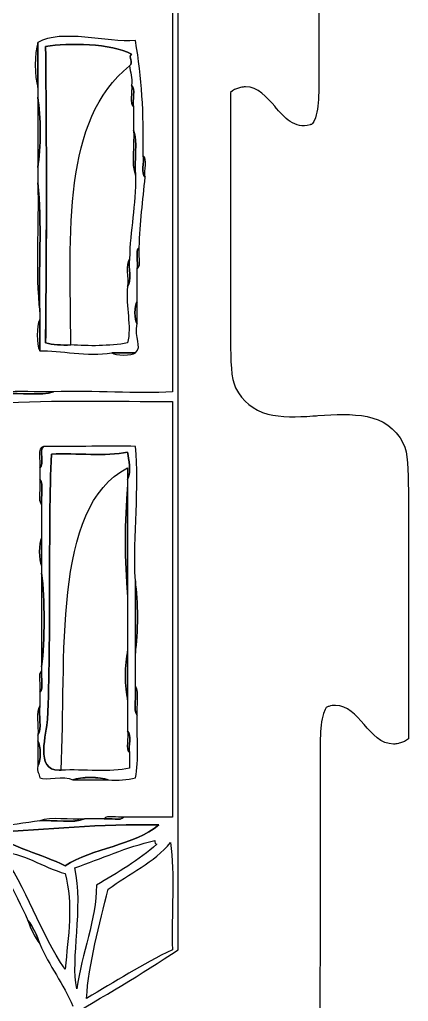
# Model space of a CAD drawing. Extents: x 6 to 958, y 3 to 221.
# Drawn here: x 549.7 to 583.5, y 60.7 to 146.3 of the extents above; entities that cross this region are included whole.
import ezdxf

# ---------------------------------------------------------------- set-up
doc = ezdxf.new("R2010")
doc.units = 0
doc.layers.get('0').update_dxf_attribs({"linetype": 'CONTINUOUS'})

msp = doc.modelspace()

# ---------------------------------------------------------------- linework, layer by layer
at = {"color": 5}
for points in [[(551.23725, 144.34575)], [(551.23725, 139.58325)], [(559.57425, 138.73275)], [(559.74225, 132.77925)], [(551.23725, 132.09825)], [(560.5935, 132.60975)], [(559.91325, 124.61325)], [(559.0635, 123.08325)], [(559.91325, 119.8515)], [(551.40825, 117.47025)], [(554.12925, 117.98025)], [(559.74225, 117.3)], [(551.748, 109.134)], [(551.40825, 106.2435)], [(551.5785, 98.75925)], [(551.5785, 98.07825)], [(559.74225, 97.39875)], [(559.0635, 96.20775)], [(551.5785, 89.57325)], [(551.40825, 86.511)], [(559.0635, 87.02175)], [(559.91325, 85.66125)], [(551.23725, 83.45025)], [(559.23375, 82.4295)], [(553.10925, 80.898)], [(554.2995, 80.04825)], [(551.40825, 76.47525)], [(557.02125, 76.6455)], [(553.62, 72.56325)], [(550.38825, 67.8015)]]:
    msp.add_lwpolyline(points, close=True, dxfattribs=at)
at = {"color": 7}
for points in [[(551.919, 144.006)], [(551.23725, 139.58325)], [(551.40825, 87.7035)], [(552.0885, 85.32075)], [(561.7845, 76.13625)], [(554.46975, 72.39375)], [(562.97475, 65.24925)], [(553.62, 63.549)]]:
    msp.add_lwpolyline(points, close=True, dxfattribs=at)
for points in [[(568.8945, 140.43075), (568.8975, 140.424)], [(568.04625, 139.9995), (568.04475, 118.3905), (568.04025, 118.39425), (568.03725, 118.3935)], [(571.905, 138.75825), (571.9095, 138.76275)], [(583.52775, 105.25125), (583.52775, 83.646)], [(575.8545, 69.66675), (575.853, 69.66675), (575.82525, 57.92025)]]:
    msp.add_lwpolyline(points, dxfattribs=at)
for points in [[(563.4855, 65.2485), (563.4855, 96.26325), (563.4855, 127.2795), (563.4855, 158.29425)], [(562.97475, 148.0875), (562.97475, 136.6905), (562.97475, 125.2935), (562.97475, 113.898)], [(575.7195, 148.8165), (575.7225, 147.483), (575.724, 146.1045), (575.724, 144.78375)], [(559.74375, 144.51375), (557.28, 144.31875), (553.29975, 145.5645), (551.23875, 144.34425)], [(575.724, 144.78375), (575.7225, 144.3555), (575.7225, 143.88075), (575.721, 143.38575)], [(551.23875, 144.34425), (551.23875, 143.04), (551.23875, 141.73575), (551.23875, 140.4315)], [(551.919, 144.006), (553.9095, 144.31875), (557.6655, 144.303), (559.40325, 143.32425)], [(551.919, 118.14975), (552.0075, 126.537), (552.024, 134.94975), (551.919, 144.006)], [(560.42475, 134.47875), (560.45775, 138.3795), (560.337, 141.1605), (559.74375, 144.51375)], [(559.40325, 143.32425), (559.08225, 143.06025), (559.647, 142.66125), (559.233, 142.30425)], [(575.721, 143.38575), (575.721, 142.7445), (575.7195, 142.0815), (575.718, 141.43275)], [(559.233, 142.30425), (559.28025, 141.72825), (559.50225, 141.327), (559.40325, 140.60325)], [(575.718, 141.43275), (575.718, 141.26775), (575.721, 141.1065), (575.724, 140.95125)], [(551.23875, 140.4315), (551.23725, 140.15025), (551.23725, 139.866), (551.23725, 139.58325)], [(559.40325, 140.60325), (559.7925, 140.31225), (559.4655, 139.305), (559.57425, 138.732)], [(568.8975, 140.424), (568.86675, 140.40375), (568.80375, 140.38575), (568.72575, 140.3625)], [(569.34, 140.478), (569.19675, 140.478), (569.04825, 140.46225), (568.8945, 140.43075)], [(571.9095, 138.76275), (571.17825, 139.6065), (570.4245, 140.478), (569.34, 140.478)], [(575.724, 140.95125), (575.7285, 140.63175), (575.7345, 140.3295), (575.721, 140.01075)], [(551.23725, 139.58325), (551.5215, 137.937), (551.5215, 135.105), (551.23725, 133.45875)], [(568.72575, 140.3625), (568.52625, 140.3055), (568.23075, 140.21925), (568.04625, 139.9995)], [(575.721, 140.01075), (575.68725, 139.15725), (575.64225, 138.40125), (575.43825, 137.793)], [(559.57425, 138.732), (559.57425, 138.05175), (559.57425, 137.3715), (559.57425, 136.6905)], [(574.9725, 137.1795), (573.61275, 136.785), (572.74725, 137.78925), (571.905, 138.75825)], [(575.0295, 137.19825), (575.00475, 137.19675), (574.98525, 137.196), (574.9725, 137.1795)], [(575.43825, 137.793), (575.24325, 137.21025), (575.109, 137.20275), (575.0295, 137.19825)], [(559.57425, 136.6905), (559.96875, 135.7245), (559.632, 134.02725), (559.743, 132.7785)], [(560.595, 132.60825), (560.2065, 132.8985), (560.53275, 133.9065), (560.42475, 134.47875)], [(551.23725, 133.45875), (551.23725, 133.00575), (551.23725, 132.552), (551.23725, 132.09825)], [(559.743, 132.7785), (559.81575, 130.09875), (559.272, 128.034), (559.23375, 125.4645)], [(551.23725, 132.09825), (551.63475, 128.69625), (551.29575, 124.55775), (551.40825, 120.8715)], [(560.08425, 126.48375), (560.1495, 128.63025), (560.39925, 130.593), (560.595, 132.60825)], [(559.914, 124.6125), (560.022, 125.1855), (559.695, 126.19275), (560.08425, 126.48375)], [(559.23375, 125.4645), (559.12425, 124.72275), (559.455, 123.54225), (559.0635, 123.0825)], [(559.914, 121.722), (559.914, 122.68575), (559.914, 123.6495), (559.914, 124.6125)], [(559.0635, 123.0825), (558.86925, 121.2585), (559.43925, 119.6295), (559.0635, 118.14975)], [(559.914, 119.85075), (559.63275, 120.0885), (559.63275, 121.48275), (559.914, 121.722)], [(551.40825, 120.8715), (551.40825, 120.645), (551.40825, 120.41775), (551.40825, 120.19125)], [(551.40825, 120.19125), (551.40825, 119.28375), (551.40825, 118.377), (551.40825, 117.4695)], [(559.743, 117.29925), (560.40675, 117.83025), (559.58175, 118.5765), (559.914, 119.85075)], [(554.12925, 117.97875), (553.284, 117.927), (552.57, 118.00575), (551.919, 118.14975)], [(559.0635, 118.14975), (557.50125, 117.873), (555.633, 117.87), (554.12925, 117.97875)], [(568.03725, 118.3935), (568.03725, 116.59725), (568.071, 115.044), (568.47825, 114.243)], [(551.40825, 117.4695), (553.1595, 117.52425), (555.56925, 116.92275), (557.70225, 117.29925)], [(557.70225, 117.29925), (558.3825, 117.29925), (559.0635, 117.29925), (559.743, 117.29925)], [(552.59925, 113.898), (551.52, 113.50275), (549.70875, 113.8395), (548.346, 113.727)], [(562.97475, 113.898), (559.86675, 113.68575), (556.16175, 114.02925), (552.59925, 113.898)], [(568.47825, 114.243), (569.09175, 113.04), (570.0105, 112.29075), (571.28625, 111.95475)], [(547.6665, 112.878), (552.684, 113.223), (558.03225, 113.02875), (562.97475, 113.04825)], [(562.97475, 113.04825), (562.97475, 100.97025), (562.97475, 88.8945), (562.97475, 76.81725)], [(575.65275, 111.81075), (578.607, 111.999), (581.66175, 112.19625), (583.08825, 109.398)], [(571.28625, 111.95475), (572.4585, 111.645), (573.804, 111.6945), (575.1945, 111.78225)], [(575.1945, 111.78225), (575.34675, 111.79125), (575.5005, 111.801), (575.65275, 111.81075)], [(551.748, 109.134), (551.31375, 108.8325), (551.862, 107.54775), (551.40825, 107.26425)], [(559.74225, 109.134), (557.68425, 109.19775), (554.3535, 109.08975), (551.748, 109.134)], [(559.74225, 97.39875), (559.52025, 101.4255), (560.1225, 105.519), (559.74225, 109.134)], [(583.08825, 109.398), (583.494, 108.6), (583.52775, 107.04825), (583.52775, 105.25125)], [(552.0885, 85.32075), (552.40725, 92.3475), (552.12825, 101.994), (552.42975, 108.4545)], [(552.42975, 108.4545), (554.60025, 108.55125), (557.1675, 108.2505), (559.0635, 108.62475)], [(559.0635, 108.62475), (559.1505, 107.904), (559.4205, 107.0745), (559.0635, 106.2435)], [(551.40825, 107.26425), (551.40825, 106.92375), (551.40825, 106.5825), (551.40825, 106.2435)], [(551.40825, 106.2435), (551.79975, 105.84075), (551.469, 104.71725), (551.5785, 104.03175)], [(559.0635, 106.2435), (559.0635, 106.017), (559.0635, 105.78975), (559.0635, 105.5625)], [(559.0635, 105.5625), (559.0635, 102.44325), (559.0635, 99.3255), (559.0635, 96.20775)], [(551.5785, 104.03175), (551.5785, 103.068), (551.5785, 102.1035), (551.5785, 101.13975)], [(551.5785, 101.13975), (551.5785, 100.34625), (551.5785, 99.552), (551.5785, 98.7585)], [(551.5785, 98.7585), (551.5785, 98.532), (551.5785, 98.30475), (551.5785, 98.0775)], [(551.5785, 98.0775), (551.86275, 95.7525), (551.86275, 92.23875), (551.5785, 89.913)], [(559.74225, 91.104), (559.74225, 93.2025), (559.74225, 95.2995), (559.74225, 97.39875)], [(559.0635, 96.20775), (559.0635, 94.563), (559.0635, 92.919), (559.0635, 91.27425)], [(559.0635, 91.27425), (559.0635, 89.856), (559.0635, 88.4385), (559.0635, 87.02175)], [(559.74225, 88.21275), (559.74225, 89.178), (559.74225, 90.14025), (559.74225, 91.104)], [(551.5785, 89.913), (551.5785, 89.79975), (551.5785, 89.68575), (551.5785, 89.5725)], [(551.5785, 89.5725), (551.4705, 89.00175), (551.79675, 87.99375), (551.40825, 87.7035)], [(559.91325, 85.662), (559.52175, 86.1765), (559.85325, 87.4155), (559.74225, 88.21275)], [(551.40825, 87.7035), (551.40825, 87.306), (551.40825, 86.9085), (551.40825, 86.51175)], [(551.40825, 86.51175), (551.29875, 85.716), (551.631, 84.4755), (551.23725, 83.96025)], [(559.0635, 87.02175), (559.0635, 86.115), (559.0635, 85.20675), (559.0635, 84.3)], [(576.6, 86.46525), (576.585, 86.44875), (576.56775, 86.44725), (576.543, 86.44725)], [(577.18875, 86.553), (577.00275, 86.553), (576.80625, 86.52525), (576.6, 86.46525)], [(579.6675, 84.88575), (578.95425, 85.707), (578.2215, 86.553), (577.18875, 86.553)], [(559.74225, 80.2185), (560.0775, 81.75525), (559.84575, 83.859), (559.91325, 85.662)], [(576.13425, 85.85325), (575.931, 85.24275), (575.88525, 84.486), (575.85, 83.634)], [(576.543, 86.44725), (576.46275, 86.44275), (576.32925, 86.4345), (576.13425, 85.85325)], [(553.11, 80.89725), (550.92375, 80.826), (552.03675, 84.1665), (552.0885, 85.32075)], [(582.234, 83.1735), (581.15175, 83.1735), (580.39725, 84.04275), (579.6675, 84.88575)], [(551.23725, 83.96025), (551.23725, 83.79), (551.23725, 83.61975), (551.23725, 83.451)], [(559.0635, 84.3), (559.452, 84.009), (559.12575, 83.00175), (559.23375, 82.42875)], [(551.23725, 83.451), (551.51925, 83.10225), (551.51925, 81.588), (551.23725, 81.23925)], [(575.85, 83.634), (575.838, 83.316), (575.8425, 83.01225), (575.847, 82.69275)], [(582.6735, 83.22), (582.52125, 83.18925), (582.375, 83.1735), (582.234, 83.1735)], [(582.84525, 83.28), (582.7665, 83.25825), (582.70425, 83.24025), (582.6735, 83.22)], [(583.52775, 83.646), (583.34175, 83.42475), (583.04325, 83.3385), (582.84525, 83.28)], [(559.23375, 82.42875), (559.23375, 81.97575), (559.23375, 81.522), (559.23375, 81.0675)], [(575.847, 82.69275), (575.85, 82.53675), (575.8545, 82.3755), (575.8545, 82.21125)], [(575.8545, 82.21125), (575.853, 81.65475), (575.853, 81.084), (575.85, 80.532)], [(551.23725, 81.23925), (551.11575, 80.72025), (551.41125, 80.61825), (551.40825, 80.2185)], [(551.40825, 80.2185), (551.94375, 79.97925), (553.539, 80.48325), (554.2995, 80.04825)], [(553.28025, 80.89725), (553.22325, 80.89725), (553.167, 80.89725), (553.11, 80.89725)], [(559.23375, 81.0675), (557.57775, 80.68125), (555.216, 81.00375), (553.28025, 80.89725)], [(575.85, 80.532), (575.85, 79.938), (575.8485, 79.36575), (575.847, 78.861)], [(554.2995, 80.04825), (554.928, 80.33025), (556.7325, 80.33025), (557.361, 80.04825)], [(557.361, 80.04825), (558.2505, 80.00925), (559.0605, 80.0505), (559.74225, 80.2185)], [(575.847, 78.861), (575.847, 77.56425), (575.8485, 76.21425), (575.853, 74.91)], [(547.32525, 75.4545), (552.06, 75.768), (556.66725, 76.20675), (561.7845, 76.13625)], [(551.4075, 76.476), (550.2105, 76.3515), (548.62725, 75.9585), (547.66575, 76.137)], [(555.321, 76.64625), (554.355, 76.25175), (552.6555, 76.5885), (551.4075, 76.476)], [(557.02125, 76.64625), (556.45425, 76.64625), (555.8865, 76.64625), (555.321, 76.64625)], [(558.723, 76.81725), (558.4875, 76.4295), (557.5395, 76.7535), (557.02125, 76.64625)], [(562.97475, 76.81725), (561.55725, 76.81725), (560.1405, 76.81725), (558.723, 76.81725)], [(553.62, 72.56325), (551.58375, 73.58925), (549.045, 74.1135), (547.32525, 75.4545)], [(561.7845, 76.13625), (559.66575, 74.34375), (555.98625, 74.10975), (553.62, 72.56325)], [(546.3045, 74.94675), (547.989, 72.888), (549.18975, 70.34625), (550.38675, 67.80225)], [(554.46975, 72.39375), (556.7955, 73.1865), (558.921, 74.18025), (561.44475, 74.775)], [(557.361, 70.52325), (559.1895, 71.868), (561.3855, 72.849), (562.8045, 74.6055)], [(561.44475, 74.775), (561.417, 74.57775), (561.4815, 74.472), (561.615, 74.43525)], [(562.8045, 74.6055), (563.20275, 71.82675), (562.8615, 68.31075), (562.97475, 65.24925)], [(575.853, 74.91), (575.856, 73.19625), (575.859, 71.42625), (575.8545, 69.66675)], [(548.007, 73.75425), (549.831, 73.7625), (551.7615, 72.40725), (553.62, 71.88375)], [(553.62, 63.549), (551.45475, 66.657), (550.27725, 70.752), (548.007, 73.75425)], [(561.615, 74.43525), (560.037, 73.065), (558.204, 71.9505), (556.3425, 70.86225)], [(554.64075, 61.84725), (554.0775, 64.4115), (555.24975, 68.9055), (554.46975, 72.39375)], [(553.62, 71.88375), (554.34525, 69.22725), (553.9005, 66.4275), (553.62, 63.549)], [(556.3425, 70.86225), (556.392, 67.902), (555.0465, 64.91325), (554.64075, 61.84725)], [(555.4905, 60.99675), (555.64425, 63.96375), (556.6605, 67.539), (557.361, 70.52325)], [(550.38675, 67.80225), (550.8225, 67.2165), (551.1615, 66.5355), (551.40675, 65.76)], [(543.41325, 53.34225), (550.14975, 57.29325), (557.004, 60.95775), (563.4855, 65.2485)], [(551.40675, 65.76), (552.2445, 63.81825), (553.48425, 62.2815), (554.298, 60.3165)], [(562.97475, 65.24925), (560.34375, 63.96975), (557.943, 62.457), (555.4905, 60.99675)]]:
    msp.add_open_spline(points, degree=3, dxfattribs=at)
at = {"color": 5}
for points in [[(551.23725, 144.34575), (550.95525, 143.43525), (550.95525, 141.34425), (551.23725, 140.433)], [(551.23725, 140.433), (551.23725, 141.73725), (551.23725, 143.0415), (551.23725, 144.34575)], [(559.404, 143.325), (557.66625, 144.30375), (553.91025, 144.31875), (551.91975, 144.00675)], [(551.91975, 144.00675), (552.0255, 134.94975), (552.00825, 126.53775), (551.91975, 118.15125)], [(559.23375, 142.305), (559.64775, 142.66275), (559.083, 143.061), (559.404, 143.325)], [(554.12925, 117.98025), (554.0265, 127.857), (553.38525, 137.649), (559.23375, 142.305)], [(559.40325, 140.604), (559.5105, 140.031), (559.1835, 139.02375), (559.57425, 138.73275)], [(559.57425, 138.73275), (559.4655, 139.305), (559.7925, 140.313), (559.40325, 140.604)], [(551.23725, 139.58325), (551.23725, 137.54175), (551.23725, 135.501), (551.23725, 133.45875)], [(551.23725, 133.45875), (551.5215, 135.105), (551.5215, 137.937), (551.23725, 139.58325)], [(559.5735, 136.69125), (559.6845, 135.4425), (559.34775, 133.7445), (559.74225, 132.77925)], [(559.74225, 132.77925), (559.632, 134.02875), (559.96875, 135.72525), (559.5735, 136.69125)], [(560.42325, 134.48025), (560.53125, 133.908), (560.205, 132.9), (560.5935, 132.60975)], [(560.5935, 132.60975), (560.4855, 133.182), (560.81325, 134.1885), (560.42325, 134.48025)], [(551.23725, 132.09825), (551.3505, 128.41275), (551.0115, 124.27425), (551.40825, 120.8715)], [(551.40825, 120.8715), (551.2965, 124.55775), (551.6355, 128.69625), (551.23725, 132.09825)], [(560.0835, 126.4845), (559.69425, 126.19425), (560.0205, 125.187), (559.91325, 124.61325)], [(559.91325, 124.61325), (560.30325, 124.90575), (559.9755, 125.9115), (560.0835, 126.4845)], [(559.23375, 125.46525), (558.8415, 125.00625), (559.17225, 123.8235), (559.0635, 123.08325)], [(559.0635, 123.08325), (559.45425, 123.54225), (559.12425, 124.7235), (559.23375, 125.46525)], [(559.91325, 121.72275), (559.632, 121.48425), (559.632, 120.09), (559.91325, 119.8515)], [(559.91325, 119.8515), (559.91325, 120.47475), (559.91325, 121.09875), (559.91325, 121.72275)], [(551.40825, 120.192), (551.1255, 119.67525), (551.1255, 117.98625), (551.40825, 117.47025)], [(551.40825, 117.47025), (551.40825, 118.37775), (551.40825, 119.2845), (551.40825, 120.192)], [(551.91975, 118.15125), (552.57, 118.00725), (553.284, 117.9285), (554.12925, 117.98025)], [(559.74225, 117.3), (559.0635, 117.3), (558.3825, 117.3), (557.7015, 117.3)], [(557.7015, 117.3), (557.9955, 117.018), (559.45125, 117.018), (559.74225, 117.3)], [(552.59925, 113.89875), (551.23725, 113.7855), (549.42525, 114.123), (548.346, 113.72775)], [(548.346, 113.72775), (549.708, 113.8395), (551.51925, 113.50275), (552.59925, 113.89875)], [(551.748, 109.134), (551.13225, 109.0155), (551.514, 107.895), (551.40825, 107.26425)], [(551.40825, 107.26425), (551.862, 107.5485), (551.31375, 108.8325), (551.748, 109.134)], [(552.42975, 108.4545), (552.12825, 101.994), (552.40725, 92.34675), (552.0885, 85.32075)], [(559.0635, 108.62475), (557.16825, 108.2505), (554.60025, 108.55125), (552.42975, 108.4545)], [(559.0635, 106.2435), (559.4205, 107.07375), (559.1505, 107.90325), (559.0635, 108.62475)], [(553.2795, 80.898), (553.755, 90.49275), (552.41175, 103.88775), (559.0635, 107.26425)], [(559.0635, 107.26425), (559.0635, 106.92375), (559.0635, 106.5825), (559.0635, 106.2435)], [(551.40825, 106.2435), (551.51775, 105.558), (551.18775, 104.4345), (551.5785, 104.03175)], [(551.5785, 104.03175), (551.469, 104.71725), (551.79975, 105.8415), (551.40825, 106.2435)], [(559.0635, 105.5625), (558.77925, 102.84), (558.77925, 98.9295), (559.0635, 96.20775)], [(559.0635, 96.20775), (559.0635, 99.3255), (559.0635, 102.44325), (559.0635, 105.5625)], [(551.5785, 101.1405), (551.2965, 100.73625), (551.2965, 99.1635), (551.5785, 98.75925)], [(551.5785, 98.75925), (551.5785, 99.55275), (551.5785, 100.347), (551.5785, 101.1405)], [(551.5785, 98.07825), (551.5785, 95.35725), (551.5785, 92.6355), (551.5785, 89.91375)], [(551.5785, 89.91375), (551.862, 92.23875), (551.862, 95.75325), (551.5785, 98.07825)], [(559.74225, 97.39875), (559.74225, 95.30025), (559.74225, 93.20325), (559.74225, 91.104)], [(559.74225, 91.104), (560.02575, 92.8065), (560.02575, 95.69625), (559.74225, 97.39875)], [(559.0635, 91.27425), (558.77925, 90.25125), (558.77925, 88.04475), (559.0635, 87.02175)], [(559.0635, 87.02175), (559.0635, 88.43925), (559.0635, 89.856), (559.0635, 91.27425)], [(551.5785, 89.57325), (551.18925, 89.28225), (551.51625, 88.275), (551.40825, 87.7035)], [(551.40825, 87.7035), (551.79675, 87.99375), (551.4705, 89.00175), (551.5785, 89.57325)], [(559.74225, 88.212), (559.85325, 87.41475), (559.521, 86.17575), (559.91325, 85.66125)], [(559.91325, 85.66125), (559.80375, 86.4585), (560.13675, 87.69675), (559.74225, 88.212)], [(551.40825, 86.511), (551.01675, 85.99725), (551.34825, 84.75675), (551.23725, 83.9595)], [(551.23725, 83.9595), (551.631, 84.47475), (551.298, 85.71525), (551.40825, 86.511)], [(552.0885, 85.32075), (552.03675, 84.1665), (550.92375, 80.826), (553.10925, 80.898)], [(559.0635, 84.30075), (559.1715, 83.727), (558.8445, 82.72125), (559.23375, 82.4295)], [(559.23375, 82.4295), (559.12575, 83.0025), (559.452, 84.00975), (559.0635, 84.30075)], [(551.23725, 83.45025), (551.23725, 82.713), (551.23725, 81.9765), (551.23725, 81.2385)], [(551.23725, 81.2385), (551.51925, 81.58725), (551.51925, 83.1015), (551.23725, 83.45025)], [(553.10925, 80.898), (553.1655, 80.898), (553.22175, 80.898), (553.2795, 80.898)], [(557.361, 80.04825), (556.73325, 80.331), (554.928, 80.331), (554.2995, 80.04825)], [(554.2995, 80.04825), (555.321, 80.04825), (556.34175, 80.04825), (557.361, 80.04825)], [(561.7845, 76.13625), (556.66725, 76.2075), (552.06, 75.768), (547.326, 75.45525)], [(555.32175, 76.6455), (554.0715, 76.5345), (552.37425, 76.87125), (551.40825, 76.47525)], [(551.40825, 76.47525), (552.65625, 76.58775), (554.35575, 76.251), (555.32175, 76.6455)], [(558.723, 76.8165), (558.2055, 76.70925), (557.2575, 77.03475), (557.02125, 76.6455)], [(557.02125, 76.6455), (557.53875, 76.752), (558.48675, 76.428), (558.723, 76.8165)], [(547.326, 75.45525), (549.04575, 74.1135), (551.58375, 73.58925), (553.62, 72.56325)], [(553.62, 72.56325), (555.9855, 74.10975), (559.66575, 74.34375), (561.7845, 76.13625)], [(550.38825, 67.8015), (550.6335, 67.026), (550.9725, 66.34425), (551.40825, 65.75925)], [(551.40825, 65.75925), (551.163, 66.53475), (550.824, 67.21575), (550.38825, 67.8015)]]:
    msp.add_open_spline(points, degree=3, dxfattribs=at)

doc.saveas('drawing.dxf')
